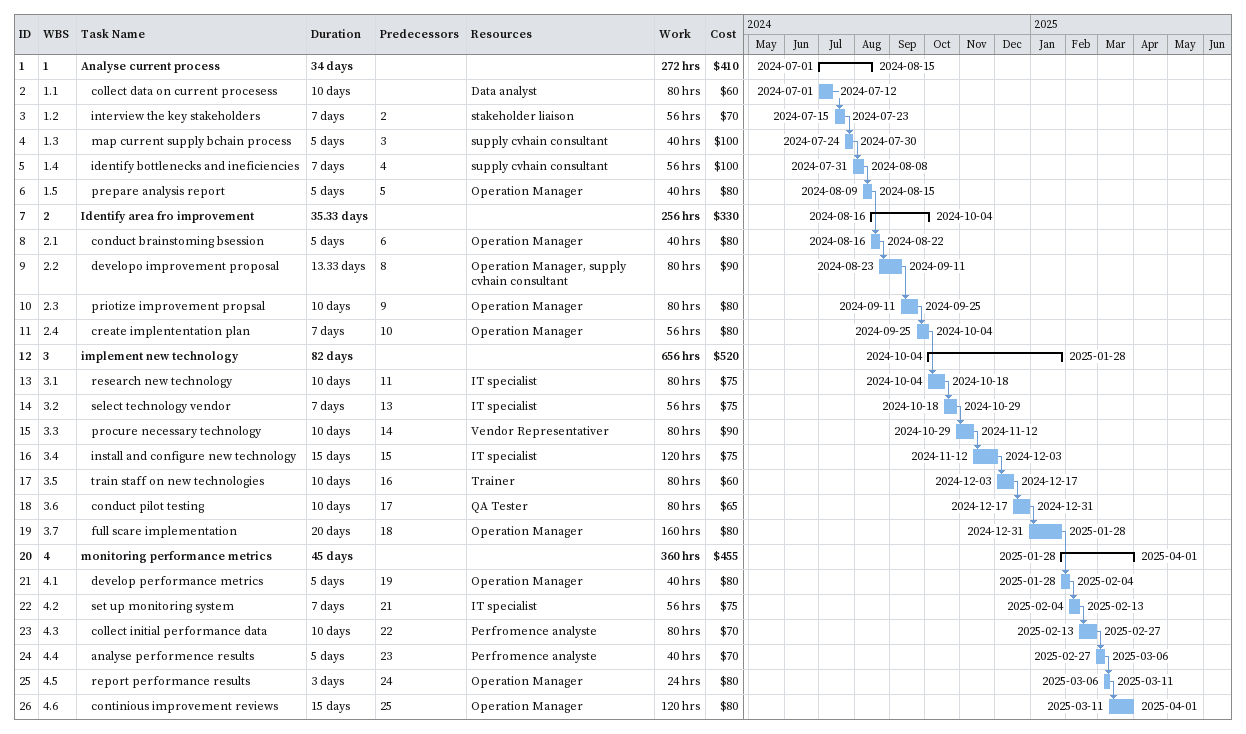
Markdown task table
| ID | WBS | Task | Duration | Start | Finish | Predecessors | Resources | Work (h) | Cost ($) |
|---|---|---|---|---|---|---|---|---|---|
| 1 | 1 | **Analyse current process** | 34d | 2024-07-01 | 2024-08-15 |  |  | 272 | 410 |
| 2 | 1.1 | collect data on current procesess | 10d | 2024-07-01 | 2024-07-12 |  | Data analyst | 80 | 60 |
| 3 | 1.2 | interview the key stakeholders | 7d | 2024-07-15 | 2024-07-23 | 2 | stakeholder liaison | 56 | 70 |
| 4 | 1.3 | map current supply bchain process | 5d | 2024-07-24 | 2024-07-30 | 3 | supply cvhain consultant | 40 | 100 |
| 5 | 1.4 | identify bottlenecks and ineficiencies | 7d | 2024-07-31 | 2024-08-08 | 4 | supply cvhain consultant | 56 | 100 |
| 6 | 1.5 | prepare analysis report | 5d | 2024-08-09 | 2024-08-15 | 5 | Operation Manager | 40 | 80 |
| 7 | 2 | **Identify area fro improvement** | 35.33d | 2024-08-16 | 2024-10-04 |  |  | 256 | 330 |
| 8 | 2.1 | conduct brainstoming bsession | 5d | 2024-08-16 | 2024-08-22 | 6 | Operation Manager | 40 | 80 |
| 9 | 2.2 | developo improvement proposal | 13.33d | 2024-08-23 | 2024-09-11 | 8 | Operation Manager, supply cvhain consultant | 80 | 90 |
| 10 | 2.3 | priotize improvement propsal | 10d | 2024-09-11 | 2024-09-25 | 9 | Operation Manager | 80 | 80 |
| 11 | 2.4 | create implententation plan | 7d | 2024-09-25 | 2024-10-04 | 10 | Operation Manager | 56 | 80 |
| 12 | 3 | **implement new technology** | 82d | 2024-10-04 | 2025-01-28 |  |  | 656 | 520 |
| 13 | 3.1 | research new technology | 10d | 2024-10-04 | 2024-10-18 | 11 | IT specialist | 80 | 75 |
| 14 | 3.2 | select technology vendor | 7d | 2024-10-18 | 2024-10-29 | 13 | IT specialist | 56 | 75 |
| 15 | 3.3 | procure necessary technology | 10d | 2024-10-29 | 2024-11-12 | 14 | Vendor Representativer | 80 | 90 |
| 16 | 3.4 | install and configure new technology | 15d | 2024-11-12 | 2024-12-03 | 15 | IT specialist | 120 | 75 |
| 17 | 3.5 | train staff on new technologies | 10d | 2024-12-03 | 2024-12-17 | 16 | Trainer | 80 | 60 |
| 18 | 3.6 | conduct pilot testing | 10d | 2024-12-17 | 2024-12-31 | 17 | QA Tester | 80 | 65 |
| 19 | 3.7 | full scare implementation | 20d | 2024-12-31 | 2025-01-28 | 18 | Operation Manager | 160 | 80 |
| 20 | 4 | **monitoring performance metrics** | 45d | 2025-01-28 | 2025-04-01 |  |  | 360 | 455 |
| 21 | 4.1 | develop performance metrics | 5d | 2025-01-28 | 2025-02-04 | 19 | Operation Manager | 40 | 80 |
| 22 | 4.2 | set up monitoring system | 7d | 2025-02-04 | 2025-02-13 | 21 | IT specialist | 56 | 75 |
| 23 | 4.3 | collect initial performance data | 10d | 2025-02-13 | 2025-02-27 | 22 | Perfromence analyste | 80 | 70 |
| 24 | 4.4 | analyse performence results | 5d | 2025-02-27 | 2025-03-06 | 23 | Perfromence analyste | 40 | 70 |
| 25 | 4.5 | report performance results | 3d | 2025-03-06 | 2025-03-11 | 24 | Operation Manager | 24 | 80 |
| 26 | 4.6 | continious improvement reviews | 15d | 2025-03-11 | 2025-04-01 | 25 | Operation Manager | 120 | 80 |
